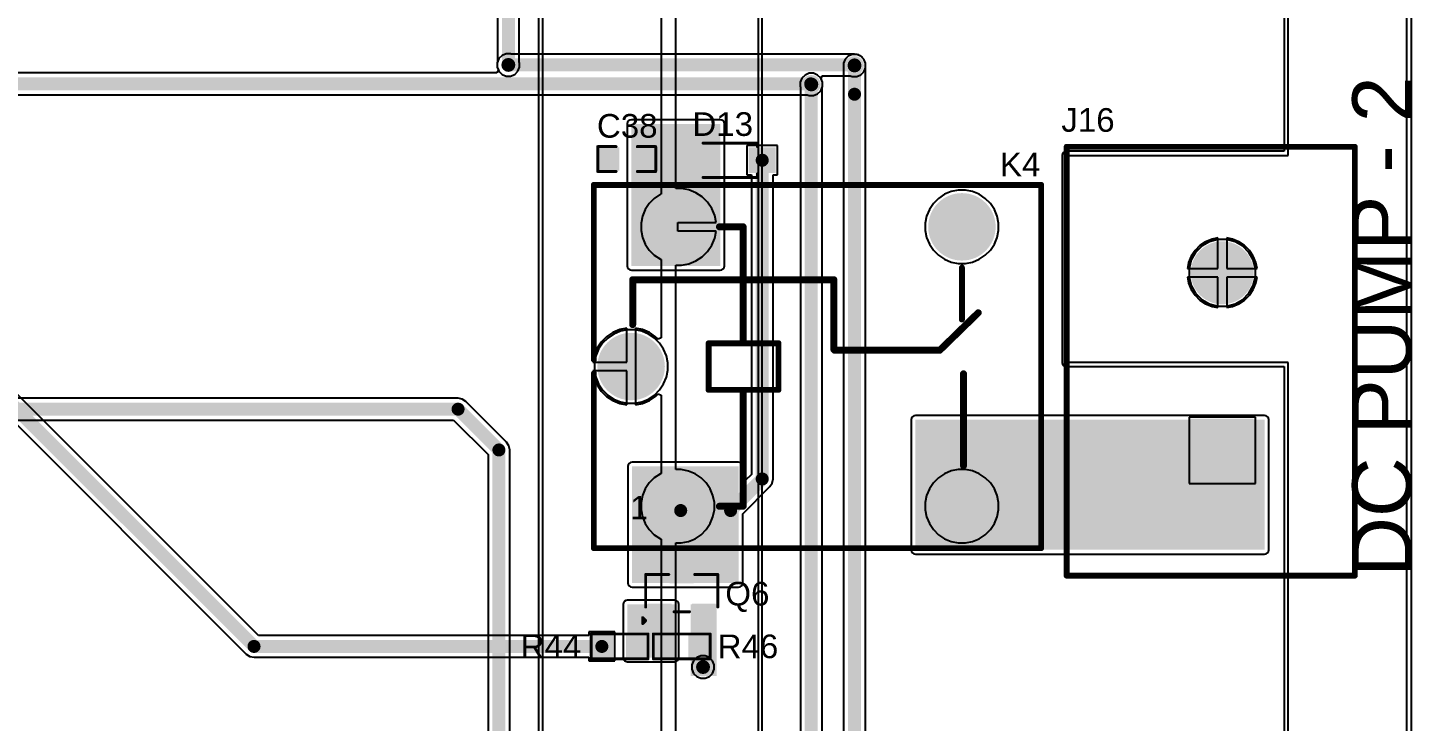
# Model space of a CAD drawing. Header units: millimetres. Extents: x -3 to 175, y -4 to 177.
# Drawn here: x 115.5 to 175, y 94.7 to 124.5 of the extents above; entities that cross this region are included whole.
import ezdxf

# ---------------------------------------------------------------- set-up
doc = ezdxf.new("R2010")
doc.units = ezdxf.units.MM
for name, color, linetype in [('BottomLayer', 5, 'Continuous'), ('BottomSolder', 6, 'Continuous'), ('MultiLayer', 9, 'Continuous'), ('PadHoleLayer', 156, 'Continuous'), ('TopLayer', 1, 'Continuous'), ('TopOverlay', 2, 'Continuous'), ('TopPaste', 8, 'Continuous'), ('TopSolder', 216, 'Continuous'), ('ViaHoleLayer', 16, 'Continuous')]:
    doc.layers.add(name, color=color, linetype=linetype)
doc.styles.add('Arial', font='', dxfattribs={"height": 0.2})
doc.styles.get('Arial').set_extended_font_data('Arial')

# ---------------------------------------------------------------- blocks, each defined once
blk = doc.blocks.new('R___0603_9')
at = {"layer": 'TopLayer'}
for points in [[(-0.381, 0.4445), (-0.381, -0.4445), (-1.143, -0.4445), (-1.143, 0.4445)], [(1.143, 0.4445), (1.143, -0.4445), (0.381, -0.4445), (0.381, 0.4445)]]:
    blk.add_hatch(color=1, dxfattribs=at).paths.add_polyline_path(points)
at = {"layer": 'TopPaste'}
for points in [[(-0.381, 0.4445), (-0.381, -0.4445), (-1.143, -0.4445), (-1.143, 0.4445)], [(1.143, 0.4445), (1.143, -0.4445), (0.381, -0.4445), (0.381, 0.4445)]]:
    blk.add_hatch(color=8, dxfattribs=at).paths.add_polyline_path(points)
at = {"layer": 'TopSolder'}
for points in [[(-0.2794, 0.5461), (-0.2794, -0.5461), (-1.2446, -0.5461), (-1.2446, 0.5461)], [(1.2446, 0.5461), (1.2446, -0.5461), (0.2794, -0.5461), (0.2794, 0.5461)]]:
    blk.add_hatch(color=216, dxfattribs=at).paths.add_polyline_path(points)
at = {"layer": 'TopOverlay', "const_width": 0.127}
for points in [[(-1.2192, -0.5334), (-1.2192, 0.5334)], [(-1.2192, 0.5334), (1.2192, 0.5334)], [(1.2192, -0.5334), (1.2192, 0.5334)], [(-1.2192, -0.5334), (1.2192, -0.5334)]]:
    blk.add_lwpolyline(points, dxfattribs=at)
at = {"layer": 'TopOverlay', "const_width": 0.0635}
for points in [[(-1.25095, 0.5334, 1), (-1.18745, 0.5334, 1)], [(-1.25095, 0.5334, 1), (-1.18745, 0.5334, 1)], [(1.18745, 0.5334, 1), (1.25095, 0.5334, 1)], [(1.18745, 0.5334, 1), (1.25095, 0.5334, 1)], [(-1.25095, -0.5334, 1), (-1.18745, -0.5334, 1)], [(-1.25095, -0.5334, 1), (-1.18745, -0.5334, 1)], [(1.18745, -0.5334, 1), (1.25095, -0.5334, 1)], [(1.18745, -0.5334, 1), (1.25095, -0.5334, 1)]]:
    blk.add_lwpolyline(points, format="xyb", close=True, dxfattribs=at)
blk = doc.blocks.new('R___0603_19')
at = {"layer": 'TopLayer'}
for points in [[(-0.381, 0.4445), (-0.381, -0.4445), (-1.143, -0.4445), (-1.143, 0.4445)], [(1.143, 0.4445), (1.143, -0.4445), (0.381, -0.4445), (0.381, 0.4445)]]:
    blk.add_hatch(color=1, dxfattribs=at).paths.add_polyline_path(points)
at = {"layer": 'TopPaste'}
for points in [[(-0.381, 0.4445), (-0.381, -0.4445), (-1.143, -0.4445), (-1.143, 0.4445)], [(1.143, 0.4445), (1.143, -0.4445), (0.381, -0.4445), (0.381, 0.4445)]]:
    blk.add_hatch(color=8, dxfattribs=at).paths.add_polyline_path(points)
at = {"layer": 'TopSolder'}
for points in [[(-0.2794, 0.5461), (-0.2794, -0.5461), (-1.2446, -0.5461), (-1.2446, 0.5461)], [(1.2446, 0.5461), (1.2446, -0.5461), (0.2794, -0.5461), (0.2794, 0.5461)]]:
    blk.add_hatch(color=216, dxfattribs=at).paths.add_polyline_path(points)
at = {"layer": 'TopOverlay', "const_width": 0.127}
for points in [[(-1.2192, 0.5334), (-1.2192, -0.5334)], [(1.2192, 0.5334), (-1.2192, 0.5334)], [(1.2192, 0.5334), (1.2192, -0.5334)], [(1.2192, -0.5334), (-1.2192, -0.5334)]]:
    blk.add_lwpolyline(points, dxfattribs=at)
at = {"layer": 'TopOverlay', "const_width": 0.0635}
for points in [[(-1.25095, 0.5334, 1), (-1.18745, 0.5334, 1)], [(-1.25095, 0.5334, 1), (-1.18745, 0.5334, 1)], [(1.18745, 0.5334, 1), (1.25095, 0.5334, 1)], [(1.18745, 0.5334, 1), (1.25095, 0.5334, 1)], [(-1.25095, -0.5334, 1), (-1.18745, -0.5334, 1)], [(-1.25095, -0.5334, 1), (-1.18745, -0.5334, 1)], [(1.18745, -0.5334, 1), (1.25095, -0.5334, 1)], [(1.18745, -0.5334, 1), (1.25095, -0.5334, 1)]]:
    blk.add_lwpolyline(points, format="xyb", close=True, dxfattribs=at)
blk = doc.blocks.new('SOT_23_89')
at = {"layer": 'TopLayer'}
for points in [[(-0.41, 1.46), (0.41, 1.46), (0.41, 0.54), (-0.41, 0.54)], [(-1.36, -0.54), (-0.54, -0.54), (-0.54, -1.46), (-1.36, -1.46)], [(0.54, -0.54), (1.36, -0.54), (1.36, -1.46), (0.54, -1.46)]]:
    blk.add_hatch(color=1, dxfattribs=at).paths.add_polyline_path(points)
at = {"layer": 'TopPaste'}
for points in [[(-0.41, 1.46), (0.41, 1.46), (0.41, 0.54), (-0.41, 0.54)], [(-1.36, -0.54), (-0.54, -0.54), (-0.54, -1.46), (-1.36, -1.46)], [(0.54, -0.54), (1.36, -0.54), (1.36, -1.46), (0.54, -1.46)]]:
    blk.add_hatch(color=8, dxfattribs=at).paths.add_polyline_path(points)
at = {"layer": 'TopSolder'}
for points in [[(-0.512, 1.562), (0.512, 1.562), (0.512, 0.438), (-0.512, 0.438)], [(-1.462, -0.438), (-0.438, -0.438), (-0.438, -1.562), (-1.462, -1.562)], [(0.438, -0.438), (1.462, -0.438), (1.462, -1.562), (0.438, -1.562)]]:
    blk.add_hatch(color=216, dxfattribs=at).paths.add_polyline_path(points)
at = {"layer": 'TopOverlay', "const_width": 0.127}
for points in [[(-1.549, -0.584), (-1.549, 0.813)], [(-1.549, 0.813), (-0.559, 0.813)], [(0.559, 0.813), (1.549, 0.813)], [(1.549, -0.584), (1.549, 0.813)], [(-1.676, -1.041), (-1.549, -1.168)], [(-1.676, -1.295), (-1.676, -1.041)], [(-1.676, -1.295), (-1.549, -1.168)], [(-0.33, -0.787), (0.33, -0.787)]]:
    blk.add_lwpolyline(points, dxfattribs=at)
at = {"layer": 'TopOverlay', "const_width": 0.0635}
for points in [[(-1.581, 0.813, 1), (-1.518, 0.813, 1)], [(-1.581, 0.813, 1), (-1.518, 0.813, 1)], [(-0.591, 0.813, 1), (-0.527, 0.813, 1)], [(0.527, 0.813, 1), (0.591, 0.813, 1)], [(1.518, 0.813, 1), (1.581, 0.813, 1)], [(1.518, 0.813, 1), (1.581, 0.813, 1)], [(-1.581, -0.584, 1), (-1.518, -0.584, 1)], [(1.518, -0.584, 1), (1.581, -0.584, 1)], [(-1.708, -1.041, 1), (-1.645, -1.041, 1)], [(-1.708, -1.041, 1), (-1.645, -1.041, 1)], [(-1.581, -1.168, 1), (-1.518, -1.168, 1)], [(-1.581, -1.168, 1), (-1.518, -1.168, 1)], [(-0.362, -0.787, 1), (-0.298, -0.787, 1)], [(0.298, -0.787, 1), (0.362, -0.787, 1)], [(-1.708, -1.295, 1), (-1.645, -1.295, 1)], [(-1.708, -1.295, 1), (-1.645, -1.295, 1)]]:
    blk.add_lwpolyline(points, format="xyb", close=True, dxfattribs=at)
blk = doc.blocks.new('SRD_05VDC_SL_C_98')
at = {"layer": 'BottomLayer'}
h = blk.add_hatch(color=5, dxfattribs=at)
edge = h.paths.add_edge_path()
edge.add_arc((-5.1, 6), 1.397, 0, 360)
h = blk.add_hatch(color=5, dxfattribs=at)
edge = h.paths.add_edge_path()
edge.add_arc((7.1, 5.999), 1.397, 0, 360)
h = blk.add_hatch(color=5, dxfattribs=at)
edge = h.paths.add_edge_path()
edge.add_arc((-7.1, 0), 1.397, 0, 360)
h = blk.add_hatch(color=5, dxfattribs=at)
edge = h.paths.add_edge_path()
edge.add_arc((-5.1, -6), 1.397, 0, 360)
h = blk.add_hatch(color=5, dxfattribs=at)
edge = h.paths.add_edge_path()
edge.add_arc((7.1, -5.999), 1.397, 0, 360)
at = {"layer": 'BottomSolder'}
h = blk.add_hatch(color=6, dxfattribs=at)
edge = h.paths.add_edge_path()
edge.add_arc((-5.1, 6), 1.448, 0, 360)
h = blk.add_hatch(color=6, dxfattribs=at)
edge = h.paths.add_edge_path()
edge.add_arc((7.1, 5.999), 1.448, 0, 360)
h = blk.add_hatch(color=6, dxfattribs=at)
edge = h.paths.add_edge_path()
edge.add_arc((-7.1, 0), 1.448, 0, 360)
h = blk.add_hatch(color=6, dxfattribs=at)
edge = h.paths.add_edge_path()
edge.add_arc((-5.1, -6), 1.448, 0, 360)
h = blk.add_hatch(color=6, dxfattribs=at)
edge = h.paths.add_edge_path()
edge.add_arc((7.1, -5.999), 1.448, 0, 360)
at = {"layer": 'MultiLayer'}
h = blk.add_hatch(color=9, dxfattribs=at)
edge = h.paths.add_edge_path()
edge.add_arc((-5.1, 6), 1.397, 0, 360)
h = blk.add_hatch(color=9, dxfattribs=at)
edge = h.paths.add_edge_path()
edge.add_arc((7.1, 5.999), 1.397, 0, 360)
h = blk.add_hatch(color=9, dxfattribs=at)
edge = h.paths.add_edge_path()
edge.add_arc((-7.1, 0), 1.397, 0, 360)
h = blk.add_hatch(color=9, dxfattribs=at)
edge = h.paths.add_edge_path()
edge.add_arc((-5.1, -6), 1.397, 0, 360)
h = blk.add_hatch(color=9, dxfattribs=at)
edge = h.paths.add_edge_path()
edge.add_arc((7.1, -5.999), 1.397, 0, 360)
at = {"layer": 'PadHoleLayer'}
h = blk.add_hatch(color=156, dxfattribs=at)
edge = h.paths.add_edge_path()
edge.add_arc((-5.1, 6), 0.762, 0, 360)
h = blk.add_hatch(color=156, dxfattribs=at)
edge = h.paths.add_edge_path()
edge.add_arc((7.1, 5.999), 0.762, 0, 360)
h = blk.add_hatch(color=156, dxfattribs=at)
edge = h.paths.add_edge_path()
edge.add_arc((-7.1, 0), 0.762, 0, 360)
h = blk.add_hatch(color=156, dxfattribs=at)
edge = h.paths.add_edge_path()
edge.add_arc((-5.1, -6), 0.762, 0, 360)
h = blk.add_hatch(color=156, dxfattribs=at)
edge = h.paths.add_edge_path()
edge.add_arc((7.1, -5.999), 0.762, 0, 360)
at = {"layer": 'TopLayer'}
h = blk.add_hatch(color=1, dxfattribs=at)
edge = h.paths.add_edge_path()
edge.add_arc((-5.1, 6), 1.397, 0, 360)
h = blk.add_hatch(color=1, dxfattribs=at)
edge = h.paths.add_edge_path()
edge.add_arc((7.1, 5.999), 1.397, 0, 360)
h = blk.add_hatch(color=1, dxfattribs=at)
edge = h.paths.add_edge_path()
edge.add_arc((-7.1, 0), 1.397, 0, 360)
h = blk.add_hatch(color=1, dxfattribs=at)
edge = h.paths.add_edge_path()
edge.add_arc((-5.1, -6), 1.397, 0, 360)
h = blk.add_hatch(color=1, dxfattribs=at)
edge = h.paths.add_edge_path()
edge.add_arc((7.1, -5.999), 1.397, 0, 360)
at = {"layer": 'TopSolder'}
h = blk.add_hatch(color=216, dxfattribs=at)
edge = h.paths.add_edge_path()
edge.add_arc((-5.1, 6), 1.448, 0, 360)
h = blk.add_hatch(color=216, dxfattribs=at)
edge = h.paths.add_edge_path()
edge.add_arc((7.1, 5.999), 1.448, 0, 360)
h = blk.add_hatch(color=216, dxfattribs=at)
edge = h.paths.add_edge_path()
edge.add_arc((-7.1, 0), 1.448, 0, 360)
h = blk.add_hatch(color=216, dxfattribs=at)
edge = h.paths.add_edge_path()
edge.add_arc((-5.1, -6), 1.448, 0, 360)
h = blk.add_hatch(color=216, dxfattribs=at)
edge = h.paths.add_edge_path()
edge.add_arc((7.1, -5.999), 1.448, 0, 360)
at = {"layer": 'TopOverlay'}
for points, const_width in [([(-8.699, 7.8), (10.501, 7.8)], 0.254), ([(-8.699, 0.295), (-8.699, 7.8)], 0.254), ([(10.501, -7.8), (10.501, 7.8)], 0.254), ([(-3.31, 6), (-2.292, 6)], 0.3), ([(-2.292, 1.051), (-2.292, 6)], 0.3), ([(7.099, 2.019), (7.099, 4.247)], 0.254), ([(-7.032, 1.8), (-7.032, 3.727)], 0.3), ([(-7.032, 3.727), (1.604, 3.727)], 0.3), ([(1.604, 0.727), (1.604, 3.727)], 0.3), ([(6.15, 0.701), (7.801, 2.309)], 0.3), ([(-3.775, 1), (-0.775, 1)], 0.254), ([(-3.775, -1), (-3.775, 1)], 0.254), ([(-0.775, -1), (-0.775, 1)], 0.254), ([(1.604, 0.727), (1.628, 0.703)], 0.3), ([(1.628, 0.703), (5.644, 0.703)], 0.3), ([(5.644, 0.703), (6.152, 0.703)], 0.3), ([(-8.699, -7.8), (-8.699, -0.295)], 0.254), ([(7.168, -4.257), (7.168, -0.312)], 0.3), ([(-3.775, -1), (-0.775, -1)], 0.254), ([(-2.292, -6), (-2.292, -1.051)], 0.3), ([(-3.31, -6), (-2.292, -6)], 0.3), ([(-8.699, -7.8), (10.501, -7.8)], 0.254)]:
    blk.add_lwpolyline(points, dxfattribs=dict(at, const_width=const_width))
for points, const_width in [([(-8.763, 7.8, 1), (-8.636, 7.8, 1)], 0.127), ([(-8.763, 7.8, 1), (-8.636, 7.8, 1)], 0.127), ([(10.437, 7.8, 1), (10.564, 7.8, 1)], 0.127), ([(10.437, 7.8, 1), (10.564, 7.8, 1)], 0.127), ([(-3.385, 6, 1), (-3.235, 6, 1)], 0.15), ([(-2.367, 6, 1), (-2.217, 6, 1)], 0.15), ([(-2.367, 6, 1), (-2.217, 6, 1)], 0.15), ([(7.036, 4.247, 1), (7.163, 4.247, 1)], 0.127), ([(-7.107, 3.727, 1), (-6.957, 3.727, 1)], 0.15), ([(-7.107, 3.727, 1), (-6.957, 3.727, 1)], 0.15), ([(1.529, 3.727, 1), (1.679, 3.727, 1)], 0.15), ([(1.529, 3.727, 1), (1.679, 3.727, 1)], 0.15), ([(7.726, 2.309, 1), (7.876, 2.309, 1)], 0.15), ([(-7.107, 1.8, 1), (-6.957, 1.8, 1)], 0.15), ([(7.036, 2.019, 1), (7.163, 2.019, 1)], 0.127), ([(-2.367, 1.051, 1), (-2.217, 1.051, 1)], 0.15), ([(-3.838, 1, 1), (-3.711, 1, 1)], 0.127), ([(-3.838, 1, 1), (-3.711, 1, 1)], 0.127), ([(-0.838, 1, 1), (-0.711, 1, 1)], 0.127), ([(-0.838, 1, 1), (-0.711, 1, 1)], 0.127), ([(1.529, 0.727, 1), (1.679, 0.727, 1)], 0.15), ([(1.529, 0.727, 1), (1.679, 0.727, 1)], 0.15), ([(1.553, 0.703, 1), (1.703, 0.703, 1)], 0.15), ([(1.553, 0.703, 1), (1.703, 0.703, 1)], 0.15), ([(5.569, 0.703, 1), (5.719, 0.703, 1)], 0.15), ([(5.569, 0.703, 1), (5.719, 0.703, 1)], 0.15), ([(6.075, 0.701, 1), (6.225, 0.701, 1)], 0.15), ([(6.077, 0.703, 1), (6.227, 0.703, 1)], 0.15), ([(-8.763, 0.295, 1), (-8.636, 0.295, 1)], 0.127), ([(-8.763, -0.295, 1), (-8.636, -0.295, 1)], 0.127), ([(7.093, -0.312, 1), (7.243, -0.312, 1)], 0.15), ([(-3.838, -1, 1), (-3.711, -1, 1)], 0.127), ([(-3.838, -1, 1), (-3.711, -1, 1)], 0.127), ([(-2.367, -1.051, 1), (-2.217, -1.051, 1)], 0.15), ([(-0.838, -1, 1), (-0.711, -1, 1)], 0.127), ([(-0.838, -1, 1), (-0.711, -1, 1)], 0.127), ([(7.093, -4.257, 1), (7.243, -4.257, 1)], 0.15), ([(-3.385, -6, 1), (-3.235, -6, 1)], 0.15), ([(-2.367, -6, 1), (-2.217, -6, 1)], 0.15), ([(-2.367, -6, 1), (-2.217, -6, 1)], 0.15), ([(-8.763, -7.8, 1), (-8.636, -7.8, 1)], 0.127), ([(-8.763, -7.8, 1), (-8.636, -7.8, 1)], 0.127), ([(10.438, -7.8, 1), (10.565, -7.8, 1)], 0.127), ([(10.437, -7.8, 1), (10.564, -7.8, 1)], 0.127)]:
    blk.add_lwpolyline(points, format="xyb", close=True, dxfattribs=dict(at, const_width=const_width))
blk.add_text('1', height=1, rotation=360, dxfattribs=at).set_placement((-7.132, -6.559))
blk = doc.blocks.new('KF28C_7_62_2P_105')
at = {"layer": 'BottomLayer'}
blk.add_hatch(color=5, dxfattribs=at).paths.add_polyline_path([(-5.06, 1.25), (-2.56, 1.25), (-2.56, -1.25), (-5.06, -1.25)])
h = blk.add_hatch(color=5, dxfattribs=at)
edge = h.paths.add_edge_path()
edge.add_arc((3.81, 0), 1.25, 0, 360)
at = {"layer": 'BottomSolder'}
blk.add_hatch(color=6, dxfattribs=at).paths.add_polyline_path([(-5.162, 1.352), (-2.458, 1.352), (-2.458, -1.352), (-5.162, -1.352)])
h = blk.add_hatch(color=6, dxfattribs=at)
edge = h.paths.add_edge_path()
edge.add_arc((3.81, 0), 1.352, 0, 360)
at = {"layer": 'MultiLayer'}
blk.add_hatch(color=9, dxfattribs=at).paths.add_polyline_path([(-5.06, 1.25), (-2.56, 1.25), (-2.56, -1.25), (-5.06, -1.25)])
h = blk.add_hatch(color=9, dxfattribs=at)
edge = h.paths.add_edge_path()
edge.add_arc((3.81, 0), 1.25, 0, 360)
at = {"layer": 'PadHoleLayer'}
h = blk.add_hatch(color=156, dxfattribs=at)
edge = h.paths.add_edge_path()
edge.add_arc((-3.81, 0), 0.8, 0, 360)
h = blk.add_hatch(color=156, dxfattribs=at)
edge = h.paths.add_edge_path()
edge.add_arc((3.81, 0), 0.8, 0, 360)
at = {"layer": 'TopLayer'}
blk.add_hatch(color=1, dxfattribs=at).paths.add_polyline_path([(-5.06, 1.25), (-2.56, 1.25), (-2.56, -1.25), (-5.06, -1.25)])
h = blk.add_hatch(color=1, dxfattribs=at)
edge = h.paths.add_edge_path()
edge.add_arc((3.81, 0), 1.25, 0, 360)
at = {"layer": 'TopSolder'}
blk.add_hatch(color=216, dxfattribs=at).paths.add_polyline_path([(-5.162, 1.352), (-2.458, 1.352), (-2.458, -1.352), (-5.162, -1.352)])
h = blk.add_hatch(color=216, dxfattribs=at)
edge = h.paths.add_edge_path()
edge.add_arc((3.81, 0), 1.352, 0, 360)
at = {"layer": 'TopOverlay', "const_width": 0.254}
for points in [[(-9.195, 6.68), (9.22, 6.68)], [(-9.195, 6.68), (-9.195, -5.69)], [(9.22, 6.68), (9.22, -5.69)], [(-9.195, -5.69), (9.22, -5.69)]]:
    blk.add_lwpolyline(points, dxfattribs=at)
at = {"layer": 'TopOverlay', "const_width": 0.127}
for points in [[(-9.258, 6.68, 1), (-9.131, 6.68, 1)], [(-9.258, 6.68, 1), (-9.131, 6.68, 1)], [(9.157, 6.68, 1), (9.284, 6.68, 1)], [(9.157, 6.68, 1), (9.284, 6.68, 1)], [(-9.258, -5.69, 1), (-9.131, -5.69, 1)], [(-9.258, -5.69, 1), (-9.131, -5.69, 1)], [(9.157, -5.69, 1), (9.284, -5.69, 1)], [(9.157, -5.69, 1), (9.284, -5.69, 1)]]:
    blk.add_lwpolyline(points, format="xyb", close=True, dxfattribs=at)
blk = doc.blocks.new('SOD_123_123')
at = {"layer": 'TopLayer'}
for points in [[(-1.1, 0.45), (-1.1, -0.45), (-2.05, -0.45), (-2.05, 0.45)], [(2.05, 0.45), (2.05, -0.45), (1.1, -0.45), (1.1, 0.45)]]:
    blk.add_hatch(color=1, dxfattribs=at).paths.add_polyline_path(points)
at = {"layer": 'TopOverlay'}
for points in [[(0.965, 0.508), (2.819, 0.508), (2.819, 0.8), (0.965, 0.8)], [(2.12, -0.787), (2.819, -0.787), (2.819, 0.787), (2.12, 0.787)], [(0.965, -0.8), (2.819, -0.8), (2.819, -0.508), (0.965, -0.508)]]:
    blk.add_hatch(color=2, dxfattribs=at).paths.add_polyline_path(points)
at = {"layer": 'TopPaste'}
for points in [[(-1.1, 0.45), (-1.1, -0.45), (-2.05, -0.45), (-2.05, 0.45)], [(2.05, 0.45), (2.05, -0.45), (1.1, -0.45), (1.1, 0.45)]]:
    blk.add_hatch(color=8, dxfattribs=at).paths.add_polyline_path(points)
at = {"layer": 'TopSolder'}
for points in [[(-0.998, 0.552), (-0.998, -0.552), (-2.152, -0.552), (-2.152, 0.552)], [(2.152, 0.552), (2.152, -0.552), (0.998, -0.552), (0.998, 0.552)]]:
    blk.add_hatch(color=216, dxfattribs=at).paths.add_polyline_path(points)
at = {"layer": 'TopOverlay', "const_width": 0.127}
for points in [[(-1.372, 0.737), (-1.372, 0.584)], [(0.965, 0.737), (-1.372, 0.737)], [(-1.372, -0.584), (-1.372, -0.737)], [(0.965, -0.737), (-1.372, -0.737)]]:
    blk.add_lwpolyline(points, dxfattribs=at)
at = {"layer": 'TopOverlay', "const_width": 0.0635}
for points in [[(-1.403, 0.737, 1), (-1.34, 0.737, 1)], [(-1.403, 0.737, 1), (-1.34, 0.737, 1)], [(-1.403, 0.584, 1), (-1.34, 0.584, 1)], [(0.933, 0.737, 1), (0.997, 0.737, 1)], [(-1.403, -0.584, 1), (-1.34, -0.584, 1)], [(-1.403, -0.737, 1), (-1.34, -0.737, 1)], [(-1.403, -0.737, 1), (-1.34, -0.737, 1)], [(0.933, -0.737, 1), (0.997, -0.737, 1)]]:
    blk.add_lwpolyline(points, format="xyb", close=True, dxfattribs=at)
blk = doc.blocks.new('C___0603_137')
at = {"layer": 'TopLayer'}
for points in [[(-0.381, 0.445), (-0.381, -0.445), (-1.143, -0.445), (-1.143, 0.445)], [(1.143, 0.445), (1.143, -0.445), (0.381, -0.445), (0.381, 0.445)]]:
    blk.add_hatch(color=1, dxfattribs=at).paths.add_polyline_path(points)
at = {"layer": 'TopPaste'}
for points in [[(-0.381, 0.445), (-0.381, -0.445), (-1.143, -0.445), (-1.143, 0.445)], [(1.143, 0.445), (1.143, -0.445), (0.381, -0.445), (0.381, 0.445)]]:
    blk.add_hatch(color=8, dxfattribs=at).paths.add_polyline_path(points)
at = {"layer": 'TopSolder'}
for points in [[(-0.321, 0.504), (-0.321, -0.504), (-1.203, -0.504), (-1.203, 0.504)], [(1.203, 0.504), (1.203, -0.504), (0.321, -0.504), (0.321, 0.504)]]:
    blk.add_hatch(color=216, dxfattribs=at).paths.add_polyline_path(points)
at = {"layer": 'TopOverlay', "const_width": 0.127}
for points in [[(-0.457, 0.533), (-1.245, 0.533)], [(-1.245, 0.533), (-1.245, -0.533)], [(1.245, 0.533), (0.457, 0.533)], [(1.245, 0.533), (1.245, -0.533)], [(-0.457, -0.533), (-1.245, -0.533)], [(1.245, -0.533), (0.457, -0.533)]]:
    blk.add_lwpolyline(points, dxfattribs=at)
at = {"layer": 'TopOverlay', "const_width": 0.0635}
for points in [[(-1.276, 0.533, 1), (-1.213, 0.533, 1)], [(-1.276, 0.533, 1), (-1.213, 0.533, 1)], [(-0.489, 0.533, 1), (-0.425, 0.533, 1)], [(0.425, 0.533, 1), (0.489, 0.533, 1)], [(1.213, 0.533, 1), (1.276, 0.533, 1)], [(1.213, 0.533, 1), (1.276, 0.533, 1)], [(-1.276, -0.533, 1), (-1.213, -0.533, 1)], [(-1.276, -0.533, 1), (-1.213, -0.533, 1)], [(-0.489, -0.533, 1), (-0.425, -0.533, 1)], [(0.425, -0.533, 1), (0.489, -0.533, 1)], [(1.213, -0.533, 1), (1.276, -0.533, 1)], [(1.213, -0.533, 1), (1.276, -0.533, 1)]]:
    blk.add_lwpolyline(points, format="xyb", close=True, dxfattribs=at)

msp = doc.modelspace()

# ---------------------------------------------------------------- hatches: boundary and pattern name
at = {"layer": 'BottomLayer'}
h = msp.add_hatch(color=5, dxfattribs=at)
edge = h.paths.add_edge_path()
edge.add_arc((136.169, 122.885), 0.3, 0, 360)
h = msp.add_hatch(color=5, dxfattribs=at)
edge = h.paths.add_edge_path()
edge.add_arc((151.028, 122.86), 0.3, 0, 360)
h = msp.add_hatch(color=5, dxfattribs=at)
edge = h.paths.add_edge_path()
edge.add_arc((149.174, 122.047), 0.3, 0, 360)
h = msp.add_hatch(color=5, dxfattribs=at)
edge = h.paths.add_edge_path()
edge.add_arc((144.526, 97.028), 0.3, 0, 360)
at = {"layer": 'BottomSolder'}
h = msp.add_hatch(color=6, dxfattribs=at)
edge = h.paths.add_edge_path()
edge.add_arc((151.028, 122.86), 0.402, 0, 360)
h = msp.add_hatch(color=6, dxfattribs=at)
edge = h.paths.add_edge_path()
edge.add_arc((149.174, 122.047), 0.402, 0, 360)
h = msp.add_hatch(color=6, dxfattribs=at)
edge = h.paths.add_edge_path()
edge.add_arc((144.526, 97.028), 0.402, 0, 360)
at = {"layer": 'TopLayer'}
h = msp.add_hatch(color=1, dxfattribs=at)
edge = h.paths.add_edge_path()
edge.add_arc((136.169, 122.885), 0.3, 0, 360)
h = msp.add_hatch(color=1, dxfattribs=at)
edge = h.paths.add_edge_path()
edge.add_arc((151.028, 122.86), 0.3, 0, 360)
h = msp.add_hatch(color=1, dxfattribs=at)
edge = h.paths.add_edge_path()
edge.add_arc((149.174, 122.047), 0.3, 0, 360)
for points in [[(141.453, 114.254), (145.263, 114.254), (145.263, 120.35), (141.453, 120.35)], [(153.645, 102.062), (168.631, 102.062), (168.631, 107.65), (153.645, 107.65)], [(141.478, 100.64), (146.05, 100.64), (146.05, 105.644), (141.478, 105.644)], [(141.275, 97.434), (143.307, 97.434), (143.307, 99.72), (141.275, 99.72)], [(143.993, 96.647), (145.11, 96.647), (145.11, 99.72), (143.993, 99.72)]]:
    msp.add_hatch(color=1, dxfattribs=at).paths.add_polyline_path(points)
h = msp.add_hatch(color=1, dxfattribs=at)
edge = h.paths.add_edge_path()
edge.add_arc((144.526, 97.028), 0.3, 0, 360)
at = {"layer": 'TopSolder'}
h = msp.add_hatch(color=216, dxfattribs=at)
edge = h.paths.add_edge_path()
edge.add_arc((151.028, 122.86), 0.402, 0, 360)
h = msp.add_hatch(color=216, dxfattribs=at)
edge = h.paths.add_edge_path()
edge.add_arc((149.174, 122.047), 0.402, 0, 360)
h = msp.add_hatch(color=216, dxfattribs=at)
edge = h.paths.add_edge_path()
edge.add_arc((144.526, 97.028), 0.402, 0, 360)
at = {"layer": 'ViaHoleLayer'}
h = msp.add_hatch(color=16, dxfattribs=at)
edge = h.paths.add_edge_path()
edge.add_arc((136.169, 122.885), 0.15, 0, 360)
h = msp.add_hatch(color=16, dxfattribs=at)
edge = h.paths.add_edge_path()
edge.add_arc((151.028, 122.86), 0.15, 0, 360)
h = msp.add_hatch(color=16, dxfattribs=at)
edge = h.paths.add_edge_path()
edge.add_arc((149.174, 122.047), 0.15, 0, 360)
h = msp.add_hatch(color=16, dxfattribs=at)
edge = h.paths.add_edge_path()
edge.add_arc((144.526, 97.028), 0.15, 0, 360)

# ---------------------------------------------------------------- linework, layer by layer
at = {"layer": 'BottomLayer'}
for p, q in [((137.461, 176.068), (137.461, 76.2)), ((137.643, 76.2), (137.643, 176.068)), ((174.925, 176.068), (174.925, 65.456)), ((146.888, 152.382), (146.888, 65.456)), ((147.069, 65.456), (147.069, 152.382)), ((135.703, 139.228), (135.703, 123.008)), ((136.636, 123.008), (136.636, 139.421)), ((142.723, 134.575), (142.723, 117.341)), ((143.358, 117.584), (143.358, 134.408)), ((150.623, 123.13), (150.551, 122.955)), ((150.758, 123.265), (150.623, 123.13)), ((150.933, 123.338), (150.758, 123.265)), ((151.123, 123.338), (150.933, 123.338)), ((151.299, 123.265), (151.123, 123.338)), ((151.433, 123.13), (151.299, 123.265)), ((151.506, 122.955), (151.433, 123.13)), ((135.703, 123.008), (135.692, 122.98)), ((135.692, 122.98), (135.692, 122.79)), ((135.692, 122.79), (135.764, 122.615)), ((135.764, 122.615), (135.899, 122.48)), ((135.899, 122.48), (136.074, 122.407)), ((136.264, 122.407), (136.44, 122.48)), ((136.44, 122.48), (136.574, 122.615)), ((136.574, 122.615), (136.647, 122.79)), ((136.647, 122.98), (136.636, 123.008)), ((136.647, 122.79), (136.647, 122.98)), ((148.904, 122.452), (148.769, 122.318)), ((149.079, 122.525), (148.904, 122.452)), ((149.269, 122.525), (149.079, 122.525)), ((149.445, 122.452), (149.269, 122.525)), ((149.579, 122.318), (149.445, 122.452)), ((150.551, 122.955), (150.551, 122.765)), ((150.551, 122.765), (150.562, 122.737)), ((150.562, 122.737), (150.562, 121.626)), ((151.495, 122.737), (151.506, 122.765)), ((151.495, 121.626), (151.495, 122.737)), ((151.506, 122.765), (151.506, 122.955)), ((136.074, 122.407), (136.264, 122.407)), ((148.769, 122.318), (148.696, 122.142)), ((148.696, 122.142), (148.696, 121.952)), ((148.696, 121.952), (148.708, 121.924)), ((148.708, 121.924), (148.708, 65.456)), ((149.652, 122.142), (149.579, 122.318)), ((149.64, 121.924), (149.652, 121.952)), ((149.64, 65.456), (149.64, 121.924)), ((149.652, 121.952), (149.652, 122.142)), ((150.562, 121.626), (150.562, 65.456)), ((151.495, 65.456), (151.495, 121.626)), ((142.435, 117.156), (142.216, 116.937)), ((142.693, 117.328), (142.435, 117.156)), ((142.723, 117.341), (142.693, 117.328)), ((143.602, 117.584), (143.358, 117.584)), ((143.921, 117.52), (143.602, 117.584)), ((144.221, 117.396), (143.921, 117.52)), ((144.492, 117.215), (144.221, 117.396)), ((144.722, 116.985), (144.492, 117.215)), ((154.635, 117.156), (154.416, 116.936)), ((154.893, 117.328), (154.635, 117.156)), ((155.18, 117.447), (154.893, 117.328)), ((155.484, 117.507), (155.18, 117.447)), ((155.794, 117.507), (155.484, 117.507)), ((156.099, 117.447), (155.794, 117.507)), ((156.385, 117.328), (156.099, 117.447)), ((156.643, 117.156), (156.385, 117.328)), ((156.863, 116.936), (156.643, 117.156)), ((142.044, 116.679), (141.925, 116.392)), ((142.216, 116.937), (142.044, 116.679)), ((144.902, 116.715), (144.722, 116.985)), ((145.027, 116.414), (144.902, 116.715)), ((154.244, 116.678), (154.125, 116.392)), ((154.416, 116.936), (154.244, 116.678)), ((157.035, 116.678), (156.863, 116.936)), ((157.154, 116.392), (157.035, 116.678)), ((141.925, 116.392), (141.864, 116.088)), ((141.864, 116.088), (141.864, 115.778)), ((143.439, 115.742), (143.439, 116.123)), ((143.439, 116.123), (145.085, 116.123)), ((145.085, 116.123), (145.027, 116.414)), ((154.125, 116.392), (154.064, 116.087)), ((154.064, 116.087), (154.064, 115.777)), ((157.214, 116.087), (157.154, 116.392)), ((157.214, 115.777), (157.214, 116.087)), ((141.864, 115.778), (141.925, 115.474)), ((141.925, 115.474), (142.044, 115.187)), ((145.085, 115.742), (143.439, 115.742)), ((144.902, 115.151), (145.027, 115.451)), ((145.027, 115.451), (145.085, 115.742)), ((154.064, 115.777), (154.125, 115.473)), ((154.125, 115.473), (154.244, 115.186)), ((157.035, 115.186), (157.154, 115.473)), ((157.154, 115.473), (157.214, 115.777)), ((166.626, 115.385), (166.263, 115.288)), ((167.002, 115.385), (166.626, 115.385)), ((167.366, 115.288), (167.002, 115.385)), ((142.044, 115.187), (142.216, 114.929)), ((142.216, 114.929), (142.435, 114.71)), ((144.492, 114.65), (144.722, 114.88)), ((144.722, 114.88), (144.902, 115.151)), ((154.244, 115.186), (154.416, 114.928)), ((154.416, 114.928), (154.635, 114.709)), ((156.643, 114.709), (156.863, 114.928)), ((156.863, 114.928), (157.035, 115.186)), ((165.672, 114.834), (165.484, 114.509)), ((165.938, 115.1), (165.672, 114.834)), ((166.263, 115.288), (165.938, 115.1)), ((167.691, 115.1), (167.366, 115.288)), ((167.957, 114.834), (167.691, 115.1)), ((168.145, 114.509), (167.957, 114.834)), ((142.435, 114.71), (142.693, 114.537)), ((142.693, 114.537), (142.723, 114.525)), ((142.723, 114.525), (142.723, 111.164)), ((143.358, 105.508), (143.358, 114.282)), ((143.358, 114.282), (143.602, 114.282)), ((143.602, 114.282), (143.921, 114.345)), ((143.921, 114.345), (144.221, 114.47)), ((144.221, 114.47), (144.492, 114.65)), ((154.635, 114.709), (154.893, 114.537)), ((154.893, 114.537), (155.18, 114.418)), ((155.18, 114.418), (155.484, 114.358)), ((155.484, 114.358), (155.794, 114.358)), ((155.794, 114.358), (156.099, 114.418)), ((156.099, 114.418), (156.385, 114.537)), ((156.385, 114.537), (156.643, 114.709)), ((165.484, 114.509), (165.387, 114.146)), ((165.387, 114.146), (165.387, 113.77)), ((168.242, 114.146), (168.145, 114.509)), ((168.242, 113.77), (168.242, 114.146)), ((165.387, 113.77), (165.484, 113.407)), ((168.145, 113.407), (168.242, 113.77)), ((165.484, 113.407), (165.672, 113.081)), ((165.672, 113.081), (165.938, 112.815)), ((167.691, 112.815), (167.957, 113.081)), ((167.957, 113.081), (168.145, 113.407)), ((165.938, 112.815), (166.263, 112.627)), ((166.263, 112.627), (166.626, 112.53)), ((166.626, 112.53), (167.002, 112.53)), ((167.002, 112.53), (167.366, 112.627)), ((167.366, 112.627), (167.691, 112.815)), ((140.387, 111.215), (140.157, 110.985)), ((140.657, 111.396), (140.387, 111.215)), ((140.958, 111.52), (140.657, 111.396)), ((141.249, 111.578), (140.958, 111.52)), ((141.249, 110.123), (141.249, 111.578)), ((141.921, 111.52), (141.63, 111.578)), ((141.63, 111.578), (141.63, 109.933)), ((142.221, 111.396), (141.921, 111.52)), ((142.492, 111.215), (142.221, 111.396)), ((142.596, 111.111), (142.492, 111.215)), ((142.723, 111.164), (142.596, 111.111)), ((139.976, 110.715), (139.852, 110.414)), ((140.157, 110.985), (139.976, 110.715)), ((139.852, 110.414), (139.794, 110.123)), ((139.794, 110.123), (141.249, 110.123)), ((141.249, 109.742), (139.794, 109.742)), ((139.794, 109.742), (139.852, 109.451)), ((139.852, 109.451), (139.976, 109.151)), ((141.249, 108.287), (141.249, 109.742)), ((141.63, 109.933), (141.63, 108.287)), ((139.976, 109.151), (140.157, 108.88)), ((140.157, 108.88), (140.387, 108.65)), ((134.01, 108.569), (85.689, 108.569)), ((134.189, 108.533), (134.01, 108.569)), ((134.34, 108.432), (134.189, 108.533)), ((136.093, 106.679), (134.34, 108.432)), ((140.387, 108.65), (140.657, 108.47)), ((140.657, 108.47), (140.958, 108.345)), ((140.958, 108.345), (141.249, 108.287)), ((141.63, 108.287), (141.921, 108.345)), ((141.921, 108.345), (142.221, 108.47)), ((142.221, 108.47), (142.492, 108.65)), ((142.492, 108.65), (142.596, 108.754)), ((142.596, 108.754), (142.723, 108.702)), ((142.723, 108.702), (142.723, 105.341)), ((113.412, 107.636), (133.817, 107.636)), ((133.817, 107.636), (135.297, 106.157)), ((168.242, 107.765), (165.387, 107.765)), ((165.387, 107.765), (165.387, 104.91)), ((168.242, 104.91), (168.242, 107.765)), ((136.194, 106.528), (136.093, 106.679)), ((136.229, 106.35), (136.194, 106.528)), ((135.297, 106.157), (135.297, 75.492)), ((136.229, 75.492), (136.229, 106.35)), ((142.693, 105.328), (142.435, 105.156)), ((142.723, 105.341), (142.693, 105.328)), ((143.594, 105.508), (143.358, 105.508)), ((143.899, 105.447), (143.594, 105.508)), ((144.185, 105.328), (143.899, 105.447)), ((144.443, 105.156), (144.185, 105.328)), ((154.893, 105.329), (154.635, 105.157)), ((155.18, 105.448), (154.893, 105.329)), ((155.484, 105.508), (155.18, 105.448)), ((155.794, 105.508), (155.484, 105.508)), ((156.099, 105.448), (155.794, 105.508)), ((156.385, 105.329), (156.099, 105.448)), ((156.643, 105.157), (156.385, 105.329)), ((142.044, 104.679), (141.925, 104.392)), ((142.216, 104.937), (142.044, 104.679)), ((142.435, 105.156), (142.216, 104.937)), ((144.662, 104.937), (144.443, 105.156)), ((144.835, 104.679), (144.662, 104.937)), ((144.953, 104.392), (144.835, 104.679)), ((154.244, 104.679), (154.125, 104.393)), ((154.416, 104.937), (154.244, 104.679)), ((154.635, 105.157), (154.416, 104.937)), ((156.863, 104.937), (156.643, 105.157)), ((157.035, 104.679), (156.863, 104.937)), ((157.154, 104.393), (157.035, 104.679)), ((165.387, 104.91), (168.242, 104.91)), ((141.925, 104.392), (141.864, 104.088)), ((141.864, 104.088), (141.864, 103.778)), ((145.014, 104.088), (144.953, 104.392)), ((145.014, 103.778), (145.014, 104.088)), ((154.125, 104.393), (154.064, 104.088)), ((154.064, 104.088), (154.064, 103.778)), ((157.214, 104.088), (157.154, 104.393)), ((157.214, 103.778), (157.214, 104.088)), ((141.864, 103.778), (141.925, 103.474)), ((141.925, 103.474), (142.044, 103.187)), ((144.835, 103.187), (144.953, 103.474)), ((144.953, 103.474), (145.014, 103.778)), ((154.064, 103.778), (154.125, 103.474)), ((154.125, 103.474), (154.244, 103.187)), ((157.035, 103.187), (157.154, 103.474)), ((157.154, 103.474), (157.214, 103.778)), ((142.044, 103.187), (142.216, 102.929)), ((142.216, 102.929), (142.435, 102.71)), ((144.443, 102.71), (144.662, 102.929)), ((144.662, 102.929), (144.835, 103.187)), ((154.244, 103.187), (154.416, 102.93)), ((154.416, 102.93), (154.635, 102.71)), ((156.643, 102.71), (156.863, 102.93)), ((156.863, 102.93), (157.035, 103.187)), ((142.435, 102.71), (142.693, 102.537)), ((142.693, 102.537), (142.723, 102.525)), ((142.723, 102.525), (142.723, 85.895)), ((143.358, 86.139), (143.358, 102.358)), ((143.358, 102.358), (143.594, 102.358)), ((143.594, 102.358), (143.899, 102.419)), ((143.899, 102.419), (144.185, 102.537)), ((144.185, 102.537), (144.443, 102.71)), ((154.635, 102.71), (154.893, 102.538)), ((154.893, 102.538), (155.18, 102.419)), ((155.18, 102.419), (155.484, 102.359)), ((155.484, 102.359), (155.794, 102.359)), ((155.794, 102.359), (156.099, 102.419)), ((156.099, 102.419), (156.385, 102.538)), ((156.385, 102.538), (156.643, 102.71)), ((144.431, 97.506), (144.255, 97.433)), ((144.621, 97.506), (144.431, 97.506)), ((144.797, 97.433), (144.621, 97.506)), ((144.121, 97.299), (144.048, 97.123)), ((144.048, 97.123), (144.048, 96.933)), ((144.048, 96.933), (144.121, 96.757)), ((144.255, 97.433), (144.121, 97.299)), ((144.931, 97.299), (144.797, 97.433)), ((145.004, 97.123), (144.931, 97.299)), ((144.931, 96.757), (145.004, 96.933)), ((145.004, 96.933), (145.004, 97.123)), ((144.121, 96.757), (144.255, 96.623)), ((144.255, 96.623), (144.431, 96.55)), ((144.431, 96.55), (144.621, 96.55)), ((144.621, 96.55), (144.797, 96.623)), ((144.797, 96.623), (144.931, 96.757))]:
    msp.add_line(p, q, dxfattribs=at)
at = {"layer": 'BottomLayer', "const_width": 0.559}
for points in [[(136.169, 122.885), (136.169, 139.421)], [(151.028, 121.626), (151.028, 122.86)], [(149.174, 35.611), (149.174, 122.047)], [(151.028, 121.626), (151.028, 6.259)], [(85.496, 108.102), (134.01, 108.102)], [(134.01, 108.102), (135.763, 106.35)], [(135.763, 69.063), (135.763, 106.35)]]:
    msp.add_lwpolyline(points, dxfattribs=at)
at = {"layer": 'BottomLayer', "const_width": 0.279}
for points in [[(136.03, 122.885, 1), (136.309, 122.885, 1)], [(150.889, 122.86, 1), (151.168, 122.86, 1)], [(149.035, 122.047, 1), (149.314, 122.047, 1)], [(150.889, 121.626, 1), (151.168, 121.626, 1)], [(150.889, 121.626, 1), (151.168, 121.626, 1)], [(133.871, 108.102, 1), (134.15, 108.102, 1)], [(133.871, 108.102, 1), (134.15, 108.102, 1)], [(135.623, 106.35, 1), (135.903, 106.35, 1)], [(135.623, 106.35, 1), (135.903, 106.35, 1)]]:
    msp.add_lwpolyline(points, format="xyb", close=True, dxfattribs=at)
at = {"layer": 'TopLayer'}
for p, q in [((174.727, 176.068), (174.727, 78.994)), ((169.465, 142.948), (169.465, 119.18)), ((169.647, 118.999), (169.647, 143.129)), ((125.444, 98.38), (84.896, 138.928)), ((84.1, 138.405), (124.921, 97.584)), ((135.764, 123.156), (135.692, 122.98)), ((135.899, 123.29), (135.764, 123.156)), ((136.074, 123.363), (135.899, 123.29)), ((136.264, 123.363), (136.074, 123.363)), ((136.293, 123.351), (136.264, 123.363)), ((151.028, 123.351), (136.293, 123.351)), ((151.098, 123.338), (151.028, 123.351)), ((151.123, 123.338), (151.098, 123.338)), ((151.147, 123.328), (151.123, 123.338)), ((151.207, 123.316), (151.147, 123.328)), ((151.257, 123.282), (151.207, 123.316)), ((151.299, 123.265), (151.257, 123.282)), ((151.331, 123.233), (151.299, 123.265)), ((151.358, 123.215), (151.331, 123.233)), ((151.376, 123.188), (151.358, 123.215)), ((151.433, 123.13), (151.376, 123.188)), ((151.506, 122.955), (151.433, 123.13)), ((135.674, 122.539), (103.603, 122.539)), ((135.743, 122.666), (135.674, 122.539)), ((135.692, 122.98), (135.692, 122.79)), ((135.692, 122.79), (135.743, 122.666)), ((151.123, 122.382), (151.299, 122.455)), ((151.299, 122.455), (151.433, 122.589)), ((151.433, 122.589), (151.506, 122.765)), ((151.506, 122.765), (151.506, 122.955)), ((149.579, 121.776), (149.652, 121.952)), ((149.59, 122.292), (149.644, 122.419)), ((149.652, 122.142), (149.59, 122.292)), ((149.644, 122.419), (150.844, 122.419)), ((149.652, 121.952), (149.652, 122.142)), ((150.844, 122.419), (150.933, 122.382)), ((150.933, 122.382), (151.123, 122.382)), ((103.603, 121.606), (148.99, 121.606)), ((148.99, 121.606), (149.079, 121.569)), ((149.079, 121.569), (149.269, 121.569)), ((149.269, 121.569), (149.445, 121.642)), ((149.445, 121.642), (149.579, 121.776)), ((141.285, 120.42), (141.271, 120.35)), ((141.271, 120.35), (141.271, 114.254)), ((141.324, 120.478), (141.285, 120.42)), ((141.383, 120.518), (141.324, 120.478)), ((141.453, 120.532), (141.383, 120.518)), ((145.263, 120.532), (141.453, 120.532)), ((145.332, 120.518), (145.263, 120.532)), ((145.391, 120.478), (145.332, 120.518)), ((145.43, 120.42), (145.391, 120.478)), ((145.444, 120.35), (145.43, 120.42)), ((145.444, 114.254), (145.444, 120.35)), ((147.719, 119.42), (146.413, 119.42)), ((146.413, 119.42), (146.413, 118.165)), ((147.719, 118.165), (147.719, 119.42)), ((159.954, 119.068), (159.94, 118.999)), ((159.94, 118.999), (159.94, 110.109)), ((159.993, 119.127), (159.954, 119.068)), ((160.052, 119.166), (159.993, 119.127)), ((160.122, 119.18), (160.052, 119.166)), ((169.465, 119.18), (160.122, 119.18)), ((160.122, 110.109), (160.122, 118.999)), ((160.122, 118.999), (169.647, 118.999)), ((146.413, 118.165), (146.6, 118.165)), ((146.6, 118.165), (146.6, 105.298)), ((147.532, 105.105), (147.532, 118.165)), ((147.532, 118.165), (147.719, 118.165)), ((154.635, 117.156), (154.416, 116.936)), ((154.893, 117.328), (154.635, 117.156)), ((155.18, 117.447), (154.893, 117.328)), ((155.484, 117.507), (155.18, 117.447)), ((155.794, 117.507), (155.484, 117.507)), ((156.099, 117.447), (155.794, 117.507)), ((156.385, 117.328), (156.099, 117.447)), ((156.643, 117.156), (156.385, 117.328)), ((156.863, 116.936), (156.643, 117.156)), ((154.244, 116.678), (154.125, 116.392)), ((154.416, 116.936), (154.244, 116.678)), ((157.035, 116.678), (156.863, 116.936)), ((157.154, 116.392), (157.035, 116.678)), ((154.125, 116.392), (154.064, 116.087)), ((154.064, 116.087), (154.064, 115.777)), ((157.214, 116.087), (157.154, 116.392)), ((157.214, 115.777), (157.214, 116.087)), ((154.064, 115.777), (154.125, 115.473)), ((154.125, 115.473), (154.244, 115.186)), ((157.035, 115.186), (157.154, 115.473)), ((157.154, 115.473), (157.214, 115.777)), ((166.376, 115.404), (166.102, 115.291)), ((166.624, 115.453), (166.376, 115.404)), ((166.624, 114.148), (166.624, 115.453)), ((167.253, 115.404), (167.005, 115.453)), ((167.005, 115.453), (167.005, 114.148)), ((167.527, 115.291), (167.253, 115.404)), ((154.244, 115.186), (154.416, 114.928)), ((154.416, 114.928), (154.635, 114.709)), ((156.643, 114.709), (156.863, 114.928)), ((156.863, 114.928), (157.035, 115.186)), ((165.646, 114.916), (165.482, 114.67)), ((165.856, 115.126), (165.646, 114.916)), ((166.102, 115.291), (165.856, 115.126)), ((167.773, 115.126), (167.527, 115.291)), ((167.983, 114.916), (167.773, 115.126)), ((168.147, 114.67), (167.983, 114.916)), ((141.271, 114.254), (141.285, 114.185)), ((141.285, 114.185), (141.324, 114.126)), ((141.324, 114.126), (141.383, 114.087)), ((145.332, 114.087), (145.391, 114.126)), ((145.391, 114.126), (145.43, 114.185)), ((145.43, 114.185), (145.444, 114.254)), ((154.635, 114.709), (154.893, 114.537)), ((154.893, 114.537), (155.18, 114.418)), ((155.18, 114.418), (155.484, 114.358)), ((155.484, 114.358), (155.794, 114.358)), ((155.794, 114.358), (156.099, 114.418)), ((156.099, 114.418), (156.385, 114.537)), ((156.385, 114.537), (156.643, 114.709)), ((165.368, 114.396), (165.319, 114.148)), ((165.319, 114.148), (166.624, 114.148)), ((165.482, 114.67), (165.368, 114.396)), ((167.005, 114.148), (168.31, 114.148)), ((168.261, 114.396), (168.147, 114.67)), ((168.31, 114.148), (168.261, 114.396)), ((141.383, 114.087), (141.453, 114.073)), ((141.453, 114.073), (145.263, 114.073)), ((145.263, 114.073), (145.332, 114.087)), ((166.624, 113.767), (165.319, 113.767)), ((165.319, 113.767), (165.368, 113.519)), ((166.624, 112.462), (166.624, 113.767)), ((168.31, 113.767), (167.005, 113.767)), ((167.005, 113.767), (167.005, 112.462)), ((168.261, 113.519), (168.31, 113.767)), ((165.368, 113.519), (165.482, 113.245)), ((165.482, 113.245), (165.646, 112.999)), ((165.646, 112.999), (165.856, 112.789)), ((167.773, 112.789), (167.983, 112.999)), ((167.983, 112.999), (168.147, 113.245)), ((168.147, 113.245), (168.261, 113.519)), ((165.856, 112.789), (166.102, 112.625)), ((166.102, 112.625), (166.376, 112.511)), ((166.376, 112.511), (166.624, 112.462)), ((167.005, 112.462), (167.253, 112.511)), ((167.253, 112.511), (167.527, 112.625)), ((167.527, 112.625), (167.773, 112.789)), ((140.435, 111.156), (140.216, 110.937)), ((140.693, 111.328), (140.435, 111.156)), ((140.98, 111.447), (140.693, 111.328)), ((141.284, 111.508), (140.98, 111.447)), ((141.594, 111.508), (141.284, 111.508)), ((141.899, 111.447), (141.594, 111.508)), ((142.185, 111.328), (141.899, 111.447)), ((142.443, 111.156), (142.185, 111.328)), ((142.662, 110.937), (142.443, 111.156)), ((140.044, 110.679), (139.925, 110.392)), ((140.216, 110.937), (140.044, 110.679)), ((142.835, 110.679), (142.662, 110.937)), ((142.953, 110.392), (142.835, 110.679)), ((139.925, 110.392), (139.864, 110.088)), ((139.864, 110.088), (139.864, 109.778)), ((143.014, 110.088), (142.953, 110.392)), ((143.014, 109.778), (143.014, 110.088)), ((159.94, 110.109), (159.954, 110.04)), ((159.954, 110.04), (159.993, 109.981)), ((159.993, 109.981), (160.052, 109.942)), ((169.647, 110.109), (160.122, 110.109)), ((169.647, 87.884), (169.647, 110.109)), ((139.864, 109.778), (139.925, 109.474)), ((139.925, 109.474), (140.044, 109.187)), ((142.835, 109.187), (142.953, 109.474)), ((142.953, 109.474), (143.014, 109.778)), ((160.052, 109.942), (160.122, 109.928)), ((160.122, 109.928), (169.465, 109.928)), ((169.465, 109.928), (169.465, 88.065)), ((140.044, 109.187), (140.216, 108.929)), ((140.216, 108.929), (140.435, 108.71)), ((142.443, 108.71), (142.662, 108.929)), ((142.662, 108.929), (142.835, 109.187)), ((140.435, 108.71), (140.693, 108.537)), ((140.693, 108.537), (140.98, 108.419)), ((140.98, 108.419), (141.284, 108.358)), ((141.284, 108.358), (141.594, 108.358)), ((141.594, 108.358), (141.899, 108.419)), ((141.899, 108.419), (142.185, 108.537)), ((142.185, 108.537), (142.443, 108.71)), ((153.477, 107.72), (153.463, 107.65)), ((153.463, 107.65), (153.463, 102.062)), ((153.516, 107.778), (153.477, 107.72)), ((153.575, 107.818), (153.516, 107.778)), ((153.645, 107.832), (153.575, 107.818)), ((168.631, 107.832), (153.645, 107.832)), ((168.7, 107.818), (168.631, 107.832)), ((168.759, 107.778), (168.7, 107.818)), ((168.798, 107.72), (168.759, 107.778)), ((168.812, 107.65), (168.798, 107.72)), ((168.812, 102.062), (168.812, 107.65)), ((141.409, 105.811), (141.35, 105.772)), ((141.478, 105.825), (141.409, 105.811)), ((146.05, 105.825), (141.478, 105.825)), ((146.119, 105.811), (146.05, 105.825)), ((146.178, 105.772), (146.119, 105.811)), ((141.311, 105.713), (141.297, 105.644)), ((141.297, 105.644), (141.297, 100.64)), ((141.35, 105.772), (141.311, 105.713)), ((146.217, 105.713), (146.178, 105.772)), ((146.231, 105.644), (146.217, 105.713)), ((146.231, 105.096), (146.231, 105.644)), ((146.6, 105.298), (146.349, 105.047)), ((146.349, 105.047), (146.231, 105.096)), ((146.231, 103.611), (147.396, 104.776)), ((147.396, 104.776), (147.497, 104.927)), ((147.497, 104.927), (147.532, 105.105)), ((146.231, 100.64), (146.231, 103.611)), ((153.463, 102.062), (153.477, 101.993)), ((153.477, 101.993), (153.516, 101.934)), ((153.516, 101.934), (153.575, 101.895)), ((153.575, 101.895), (153.645, 101.881)), ((153.645, 101.881), (168.631, 101.881)), ((168.631, 101.881), (168.7, 101.895)), ((168.7, 101.895), (168.759, 101.934)), ((168.759, 101.934), (168.798, 101.993)), ((168.798, 101.993), (168.812, 102.062)), ((141.297, 100.64), (141.311, 100.571)), ((141.311, 100.571), (141.35, 100.512)), ((141.35, 100.512), (141.409, 100.472)), ((141.409, 100.472), (141.478, 100.459)), ((141.478, 100.459), (146.05, 100.459)), ((146.05, 100.459), (146.119, 100.472)), ((146.119, 100.472), (146.178, 100.512)), ((146.178, 100.512), (146.217, 100.571)), ((146.217, 100.571), (146.231, 100.64)), ((141.205, 99.888), (141.147, 99.849)), ((141.275, 99.902), (141.205, 99.888)), ((143.307, 99.902), (141.275, 99.902)), ((143.376, 99.888), (143.307, 99.902)), ((143.435, 99.849), (143.376, 99.888)), ((141.107, 99.79), (141.094, 99.72)), ((141.094, 99.72), (141.094, 97.434)), ((141.147, 99.849), (141.107, 99.79)), ((143.474, 99.79), (143.435, 99.849)), ((143.488, 99.72), (143.474, 99.79)), ((143.488, 97.434), (143.488, 99.72)), ((139.624, 98.38), (125.444, 98.38)), ((140.741, 98.536), (139.624, 98.536)), ((139.624, 98.536), (139.624, 98.38)), ((140.741, 97.291), (140.741, 98.536)), ((124.921, 97.584), (125.072, 97.483)), ((125.072, 97.483), (125.251, 97.447)), ((125.251, 97.447), (139.624, 97.447)), ((139.624, 97.447), (139.624, 97.291)), ((139.624, 97.291), (140.741, 97.291)), ((141.094, 97.434), (141.107, 97.365)), ((141.107, 97.365), (141.147, 97.306)), ((141.147, 97.306), (141.148, 97.305)), ((141.148, 97.305), (141.148, 97.291)), ((141.148, 97.291), (141.169, 97.291)), ((141.169, 97.291), (141.205, 97.267)), ((141.205, 97.267), (141.275, 97.253)), ((141.275, 97.253), (143.307, 97.253)), ((143.307, 97.253), (143.376, 97.267)), ((143.376, 97.267), (143.435, 97.306)), ((143.435, 97.306), (143.474, 97.365)), ((143.474, 97.365), (143.488, 97.434))]:
    msp.add_line(p, q, dxfattribs=at)
for points, const_width in [([(84.43, 138.735), (125.251, 97.914)], 0.559), ([(136.169, 122.885), (151.028, 122.885)], 0.559), ([(103.48, 122.072), (149.149, 122.072)], 0.559), ([(147.066, 105.105), (147.066, 118.792)], 0.559), ([(145.711, 103.75), (147.066, 105.105)], 0.559), ([(143.566, 103.75), (145.711, 103.75)], 0.559), ([(125.251, 97.914), (140.183, 97.914)], 0.559), ([(144.526, 97.079), (144.526, 97.104)], 0.305)]:
    msp.add_lwpolyline(points, dxfattribs=dict(at, const_width=const_width))
for points, const_width in [([(136.03, 122.885, 1), (136.309, 122.885, 1)], 0.279), ([(150.889, 122.885, 1), (151.168, 122.885, 1)], 0.279), ([(149.009, 122.072, 1), (149.288, 122.072, 1)], 0.279), ([(146.926, 118.792, 1), (147.206, 118.792, 1)], 0.279), ([(146.926, 105.105, 1), (147.206, 105.105, 1)], 0.279), ([(146.926, 105.105, 1), (147.206, 105.105, 1)], 0.279), ([(143.427, 103.75, 1), (143.706, 103.75, 1)], 0.279), ([(145.571, 103.75, 1), (145.85, 103.75, 1)], 0.279), ([(145.571, 103.75, 1), (145.85, 103.75, 1)], 0.279), ([(125.111, 97.914, 1), (125.391, 97.914, 1)], 0.279), ([(125.111, 97.914, 1), (125.391, 97.914, 1)], 0.279), ([(140.043, 97.914, 1), (140.322, 97.914, 1)], 0.279), ([(144.45, 97.104, 1), (144.602, 97.104, 1)], 0.152), ([(144.45, 97.079, 1), (144.602, 97.079, 1)], 0.152)]:
    msp.add_lwpolyline(points, format="xyb", close=True, dxfattribs=dict(at, const_width=const_width))

# ---------------------------------------------------------------- block references
for name, p, rotation in [('SOD_123_123', (145.491, 118.792), 180), ('KF28C_7_62_2P_105', (166.814, 110.148), 90), ('C___0603_137', (141.249, 118.843), 180), ('R___0603_19', (143.612, 97.914), 180)]:
    msp.add_blockref(name, p, dxfattribs=dict(rotation=rotation))
for name, p in [('SRD_05VDC_SL_C_98', (148.539, 109.933)), ('SOT_23_89', (143.612, 100.19)), ('R___0603_9', (140.945, 97.914))]:
    msp.add_blockref(name, p)

# ---------------------------------------------------------------- texts
at = {"layer": 'TopOverlay', "style": 'Arial'}
msp.add_text('DC PUMP - 2', height=2.54, rotation=90, dxfattribs=at).set_placement((174.936, 100.907))
for s, p in [('C38', (139.971, 119.761)), ('D13', (144.069, 119.837)), ('J16', (159.906, 120.013)), ('K4', (157.269, 118.107)), ('Q6', (145.483, 99.67)), ('R44', (136.695, 97.409)), ('R46', (145.153, 97.409))]:
    msp.add_text(s, height=1.016, dxfattribs=at).set_placement(p)

doc.saveas('drawing.dxf')
